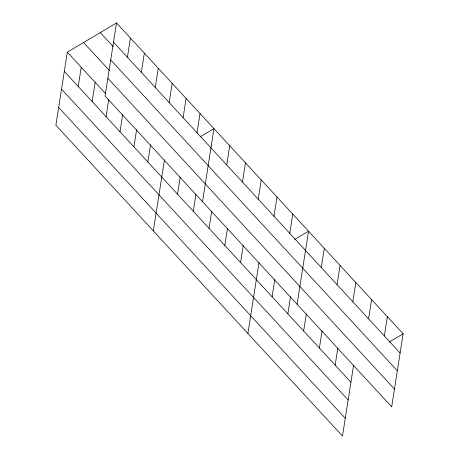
<?xml version="1.0" encoding="UTF-8"?>
<svg xmlns="http://www.w3.org/2000/svg" width="459" height="459" viewBox="0 0 459 459"><rect width="100%" height="100%" fill="white"/><g stroke="black" fill="none" stroke-linecap="round" stroke-linejoin="round"><path stroke-width="0.69" d="M116.511 22.95L105.071 96L391.676 406.846L403.117 333.796L116.511 22.95L67.324 52.154L55.883 125.204L342.489 436.05L353.608 365.06M78.231 86.481L81.243 67.249M92.15 101.577L95.162 82.35M106.075 116.678L108.76 99.505M127.418 57.277L130.431 38.051M119.994 131.773L122.685 114.607M141.343 72.373L144.35 53.146M133.913 146.874L136.604 129.702M155.262 87.474L158.275 68.248M147.838 161.97L150.523 144.803M169.182 102.569L172.194 83.343M153.329 230.888L164.448 159.898M183.107 117.67L186.113 98.444M177.518 194.163L180.209 176.996M197.026 132.766L200.038 113.539M193.285 211.26L195.97 194.094M202.517 201.69L213.957 128.64L200.13 136.845M209.046 228.358L211.737 211.192M226.712 164.965L229.718 145.732M224.812 245.456L227.498 228.289M242.472 182.057L245.485 162.83M240.573 262.554L243.264 245.381M258.233 199.154L261.246 179.928M247.912 333.469L259.025 262.479M274 216.252L277.012 197.026M272.101 296.744L274.792 279.577M289.761 233.35L292.773 214.123M287.862 313.841L290.553 296.675M297.099 304.265L308.54 231.216L294.712 239.426M303.629 330.939L306.319 313.772M321.289 267.54L324.301 248.313M319.389 348.037L322.08 330.864M337.055 284.637L340.062 265.411M335.156 365.129L337.841 347.962M352.816 301.735L355.828 282.509M368.583 318.833L371.589 299.607M384.344 335.931L387.356 316.699M389.289 342.007L403.117 333.796M113.499 42.176L400.105 353.023M100.28 32.589L113.241 46.646M110.717 59.94L397.328 370.786M83.555 42.515L109.477 70.629M107.854 78.237L394.459 389.089M67.324 52.154L105.725 93.802M64.312 71.38L350.917 382.227M61.529 89.144L348.134 399.99M58.666 107.44L345.271 418.287"/></g></svg>
